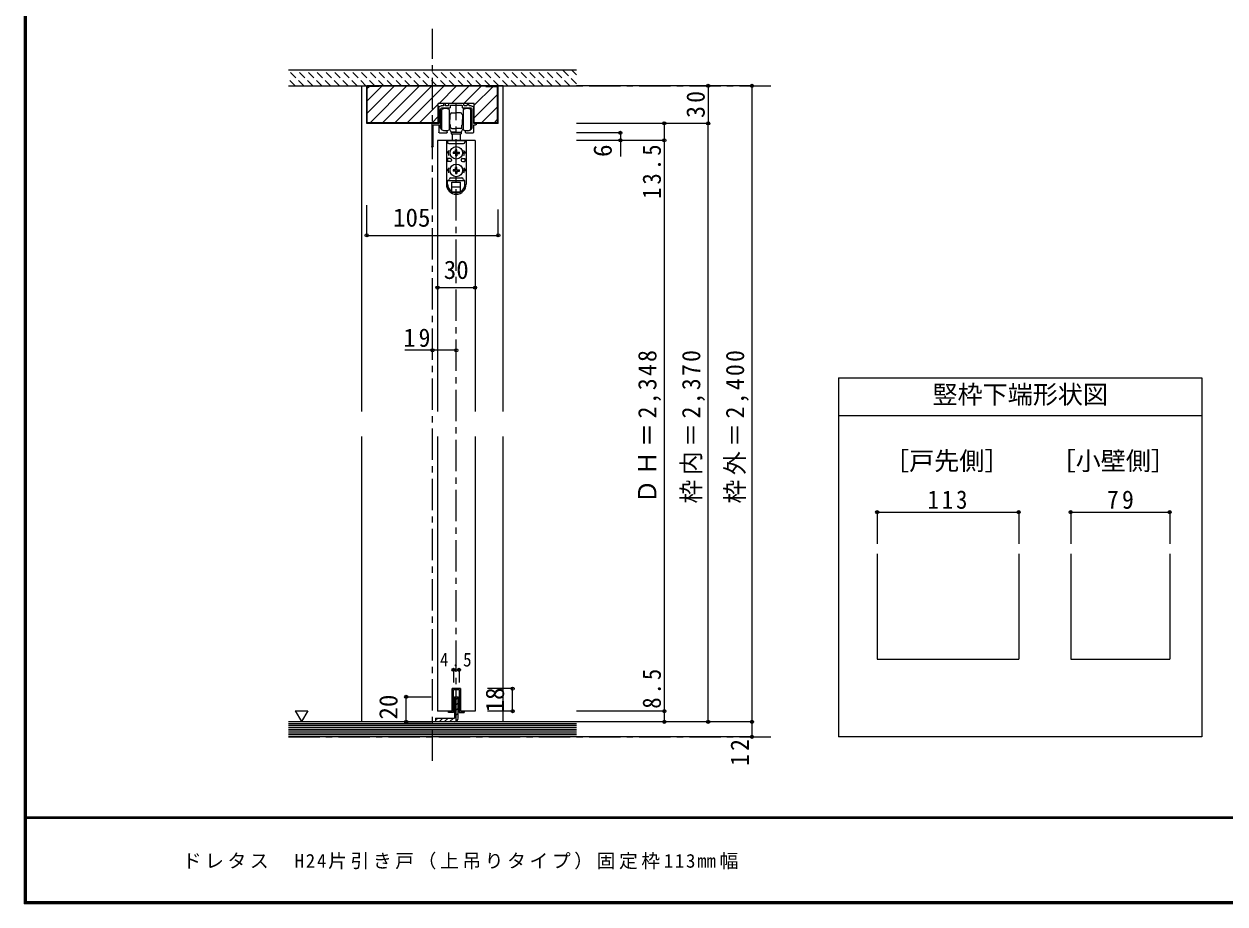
# Model space of a CAD drawing. Units: millimetres, scale not verified. Extents: x -973 to 977, y -718 to 696.
# Drawn here: x -973 to -15, y -701 to 1 of the extents above; entities that cross this region are included whole.
import ezdxf
from ezdxf.enums import TextEntityAlignment as Align

# ---------------------------------------------------------------- set-up
doc = ezdxf.new("R2010")
doc.units = ezdxf.units.MM
doc.header["$LTSCALE"] = 5
doc.header["$PDMODE"] = 32
doc.header["$PDSIZE"] = 2.5
doc.linetypes.add('CHAIN1', pattern=[8, 5, -1, 1, -1])
doc.linetypes.add('DASHED1', pattern=[1.8, 1.2, -0.6])
for name, color, linetype in [('0-0_補助線', 3, 'Continuous'), ('0-1_通り芯', 4, 'DASHED1'), ('0-3_仕上げ', 2, 'Continuous'), ('0-4_枠', 3, 'Continuous'), ('0-6_扉', 6, 'Continuous'), ('0-A_文字', 7, 'Continuous'), ('0-B_寸法', 7, 'Continuous'), ('0-C_ハッチ', 4, 'DASHED1'), ('F-1_枠', 6, 'Continuous'), ('F-A_文字', 7, 'Continuous')]:
    doc.layers.add(name, color=color, linetype=linetype)
doc.layers.add('0-7_金物', color=7, linetype='Continuous', lineweight=18)
doc.styles.add('ＭＳ ゴシック', font='')
doc.styles.get('ＭＳ ゴシック').set_extended_font_data('MS Gothic')

# ---------------------------------------------------------------- blocks, each defined once
blk = doc.blocks.new('戸車(上吊)')
at = {"layer": '0-7_金物'}
for p, q in [((-11.601, 12.792), (-11.601, 28.792)), ((-5.601, 28.792), (-5.601, 20.792)), ((5.599, 28.792), (5.599, 20.792)), ((11.599, 12.792), (11.599, 28.792)), ((-5.601, 24.792), (-5.301, 24.792)), ((-5.601, 23.292), (-5.101, 23.292)), ((-5.601, 20.792), (-5.601, 12.792)), ((-5.101, 24.592), (-5.301, 24.792)), ((-5.301, 23.292), (-5.101, 23.492)), ((-5.101, 24.792), (-5.101, 20.792)), ((-5.001, 24.792), (-5.101, 24.792)), ((-5.101, 16.792), (-5.101, 20.792)), ((-3.501, 26.292), (-0.001, 26.292)), ((3.499, 26.292), (-0.001, 26.292)), ((4.999, 24.792), (5.099, 24.792)), ((5.099, 24.792), (5.099, 20.792)), ((5.099, 24.592), (5.299, 24.792)), ((5.299, 23.292), (5.099, 23.492)), ((5.599, 23.292), (5.099, 23.292)), ((5.099, 16.792), (5.099, 20.792)), ((5.599, 24.792), (5.299, 24.792)), ((5.599, 20.792), (5.599, 12.792)), ((-5.601, 18.292), (-5.101, 18.292)), ((-5.601, 16.792), (-5.301, 16.792)), ((-5.101, 18.092), (-5.301, 18.292)), ((-5.101, 16.992), (-5.301, 16.792)), ((-5.001, 16.792), (-5.101, 16.792)), ((-4.501, 14.792), (-4.501, 16.292)), ((-4.001, 10.492), (-4.001, 9.492)), ((3.999, 10.492), (-4.001, 10.492)), ((-3.501, 13.792), (-0.001, 13.792)), ((-0.001, 10.792), (-3.501, 10.792)), ((-3.001, 10.792), (-3.001, 10.492)), ((3.499, 13.792), (-0.001, 13.792)), ((-0.001, 10.792), (3.499, 10.792)), ((2.999, 10.792), (2.999, 10.492)), ((3.999, 10.492), (3.999, 9.492)), ((4.499, 14.792), (4.499, 16.292)), ((4.999, 16.792), (5.099, 16.792)), ((5.099, 18.092), (5.299, 18.292)), ((5.599, 18.292), (5.099, 18.292)), ((5.099, 16.992), (5.299, 16.792)), ((5.599, 16.792), (5.299, 16.792)), ((-7.9, 4.292), (-7.9, -30.608)), ((-7.857, 4.292), (7.943, 4.292)), ((-6.9, 4.292), (-6.9, 2.792)), ((-5.9, 1.792), (5.9, 1.792)), ((-4.001, 9.492), (3.999, 9.492)), ((-3.001, 4.292), (-3.001, 9.492)), ((2.999, 9.492), (2.999, 4.292)), ((6.9, 4.292), (6.9, 2.792)), ((7.9, 4.292), (7.9, -30.608)), ((-5.657, -3.708), (-7.5, -5.708)), ((-6.4, -5.708), (-7.5, -5.708)), ((-0.52, -5.188), (-2.45, -5.222)), ((-2.45, -5.222), (-2.45, -6.194)), ((-0.52, -6.227), (-2.45, -6.194)), ((-0.52, -5.188), (-0.486, -3.258)), ((-0.52, -6.227), (-0.486, -8.158)), ((0.486, -3.258), (-0.486, -3.258)), ((-0.486, -8.158), (0.486, -8.158)), ((0.52, -5.188), (0.486, -3.258)), ((0.52, -6.227), (0.486, -8.158)), ((0.52, -5.188), (2.45, -5.222)), ((0.52, -6.227), (2.45, -6.194)), ((2.45, -6.194), (2.45, -5.222)), ((5.657, -3.708), (7.5, -5.708)), ((6.4, -5.708), (7.5, -5.708)), ((-5.657, -17.708), (-7.5, -19.708)), ((-6.9, -10.208), (-6.9, -12.708)), ((-4.9, -10.208), (-6.9, -10.208)), ((-4.9, -12.708), (-6.9, -12.708)), ((-3.9, -11.208), (-3.9, -11.708)), ((-0.52, -19.188), (-0.486, -17.258)), ((0.486, -17.258), (-0.486, -17.258)), ((0.52, -19.188), (0.486, -17.258)), ((3.9, -11.208), (3.9, -11.708)), ((4.9, -10.208), (6.9, -10.208)), ((4.9, -12.708), (6.9, -12.708)), ((5.657, -17.708), (7.5, -19.708)), ((6.9, -10.208), (6.9, -12.708)), ((-6.4, -19.708), (-7.5, -19.708)), ((-6.9, -30.608), (-6.9, -28.208)), ((-6.4, -27.708), (6.4, -27.708)), ((-4.4, -25.708), (4.4, -25.708)), ((-0.52, -19.188), (-2.45, -19.222)), ((-2.45, -19.222), (-2.45, -20.194)), ((-0.52, -20.227), (-2.45, -20.194)), ((-0.52, -20.227), (-0.486, -22.158)), ((-0.486, -22.158), (0.486, -22.158)), ((0.52, -20.227), (0.486, -22.158)), ((0.52, -19.188), (2.45, -19.222)), ((0.52, -20.227), (2.45, -20.194)), ((2.45, -20.194), (2.45, -19.222)), ((6.4, -19.708), (7.5, -19.708)), ((6.9, -30.608), (6.9, -28.208)), ((-3.5, -29.208), (3.5, -29.208)), ((-3.5, -36.554), (-3.5, -29.208)), ((-3.5, -32.708), (3.5, -32.708)), ((-3.028, -36.808), (3.028, -36.808)), ((3.5, -36.554), (3.5, -29.208))]:
    blk.add_line(p, q, dxfattribs=at)
for centre in [(0, -5.708), (0, -19.708)]:
    blk.add_circle(centre, 5, dxfattribs=at)
for centre, radius, start, end in [((-8.601, 24.792), 5, 53.1301, 126.8699), ((8.599, 24.792), 5, 53.1301, 126.8699), ((-5.001, 25.292), 0.5, 270, 0), ((-3.501, 25.292), 1, 90, 180), ((3.499, 25.292), 1, 0, 90), ((4.999, 25.292), 0.5, 180, 270), ((-8.601, 16.792), 5, 233.1301, 306.8699), ((-6.501, 11.792), 2, 0, 63.25632), ((-5.001, 16.292), 0.5, 0, 90), ((-3.501, 14.792), 1, 180, 270), ((-3.501, 11.792), 1, 180, 270), ((3.499, 14.792), 1, 270, 0), ((3.499, 11.792), 1, 270, 0), ((4.999, 16.292), 0.5, 90, 180), ((6.499, 11.792), 2, 116.74368, 180), ((8.599, 16.792), 5, 233.1301, 306.8699), ((-5.9, 2.792), 1, 180, 270), ((5.9, 2.792), 1, 270, 0), ((0, -5.708), 6.4, 167.82427, 198.20996), ((0, -5.708), 6.4, 341.79004, 12.17573), ((0, -19.708), 6.4, 167.82427, 198.20996), ((-4.9, -11.208), 1, 0, 90), ((-4.9, -11.708), 1, 270, 0), ((4.9, -11.208), 1, 90, 180), ((4.9, -11.708), 1, 180, 270), ((0, -19.708), 6.4, 341.79004, 12.17573), ((-6.4, -28.208), 0.5, 90, 180), ((-6.4, -26.708), 1, 270, 0), ((-4.4, -26.708), 1, 90, 180), ((4.4, -26.708), 1, 0, 90), ((6.4, -26.708), 1, 180, 270), ((6.4, -28.208), 0.5, 0, 90), ((0, -30.808), 7.9, 180, 0), ((0, -30.608), 6.9, 180, 0)]:
    blk.add_arc(centre, radius, start, end, dxfattribs=at)
blk = doc.blocks.new('レール金物(幕板付)')
at = {"layer": '0-7_金物'}
for p, q in [((-10.742, 9.847), (-10.242, 9.847)), ((-6.742, 9.847), (4.558, 9.847)), ((8.058, 9.847), (8.558, 9.847)), ((-13.592, 4.847), (-13.592, -9.939)), ((-13.092, 7.847), (-11.742, 7.847)), ((-6.042, 6.347), (-12.092, 6.347)), ((-11.242, 8.347), (-11.242, 9.347)), ((-9.742, 9.347), (-9.742, 8.347)), ((-9.242, 7.847), (-7.742, 7.847)), ((-7.242, 8.347), (-7.242, 9.347)), ((-5.742, 8.047), (-5.742, 6.647)), ((3.558, 6.647), (3.558, 8.047)), ((9.908, 6.347), (3.858, 6.347)), ((5.058, 9.347), (5.058, 8.347)), ((5.558, 7.847), (7.058, 7.847)), ((7.558, 8.347), (7.558, 9.347)), ((9.058, 9.347), (9.058, 8.347)), ((9.558, 7.847), (10.908, 7.847)), ((11.408, -9.939), (11.408, 4.847)), ((17.308, -24.553), (17.308, -7.553)), ((18.508, -6.353), (18.508, -24.553)), ((-8.742, -13.653), (-14.592, -13.653)), ((-8.242, -12.265), (-8.242, -13.153)), ((6.058, -13.153), (6.058, -12.265)), ((6.437, -11.975), (7.679, -12.153)), ((12.408, -13.653), (6.558, -13.653))]:
    blk.add_line(p, q, dxfattribs=at)
for points in [[(-16.492, -6.153), (-15.092, -6.153), (-15.092, 5.847)], [(3.258, 8.347), (-0.792, 8.347), (-1.092, 8.647), (-1.392, 8.347), (-5.442, 8.347)], [(12.908, 5.847), (12.908, -6.153), (18.308, -6.153)], [(-15.092, -13.153), (-15.092, -7.353), (-16.492, -7.353)], [(17.108, -7.353), (12.908, -7.353), (12.908, -13.153)]]:
    blk.add_lwpolyline(points, dxfattribs=at)
for centre, radius, start, end in [((-10.742, 9.347), 0.5, 90, 180), ((-10.242, 9.347), 0.5, 0, 90), ((-6.742, 9.347), 0.5, 90, 180), ((4.558, 9.347), 0.5, 360, 90), ((8.058, 9.347), 0.5, 90, 180), ((8.558, 9.347), 0.5, 360, 90), ((-13.092, 5.847), 2, 90, 180), ((-12.092, 4.847), 1.5, 90, 180), ((-11.742, 8.347), 0.5, 270, 0), ((-9.242, 8.347), 0.5, 180, 270), ((-7.742, 8.347), 0.5, 270, 0), ((-6.042, 6.647), 0.3, 270, 360), ((-5.442, 8.047), 0.3, 90, 180), ((3.258, 8.047), 0.3, 360, 90), ((3.858, 6.647), 0.3, 180, 270), ((5.558, 8.347), 0.5, 180, 270), ((7.058, 8.347), 0.5, 270, 360), ((9.558, 8.347), 0.5, 180, 270), ((9.908, 4.847), 1.5, 0, 90), ((10.908, 5.847), 2, 0, 90), ((-16.492, -6.753), 0.6, 90, 270), ((17.108, -7.553), 0.2, 360, 90), ((18.308, -6.353), 0.2, 0, 90), ((-14.592, -13.153), 0.5, 180, 270), ((-13.292, -9.939), 0.3, 180, 192.08406), ((-11.63, -9.583), 2, 192.08406, 228.89829), ((-9.863, -7.153), 5, 231.94944, 270), ((-9.95, -7.112), 5.042, 270.99736, 285.28454), ((-8.742, -13.153), 0.5, 270, 0), ((-8.542, -12.265), 0.3, 360, 105.31651), ((6.358, -12.265), 0.3, 74.68349, 180), ((6.558, -13.153), 0.5, 180, 270), ((7.679, -7.153), 5, 270, 308.05056), ((9.446, -9.583), 2, 311.10171, 347.91594), ((11.108, -9.939), 0.3, 347.91594, 0), ((12.408, -13.153), 0.5, 270, 360), ((17.908, -24.553), 0.6, 180, 0)]:
    blk.add_arc(centre, radius, start, end, dxfattribs=at)

msp = doc.modelspace()

# ---------------------------------------------------------------- linework, layer by layer
at = {"layer": '0-0_補助線'}
for p, q in [((-323.347, -280.993), (-323.347, -567.5)), ((-323.347, -280.993), (-33.347, -280.993)), ((-33.347, -280.993), (-33.347, -567.5)), ((-323.347, -310.993), (-33.347, -310.993)), ((-179.578, -421.523), (-179.578, -505.539)), ((-59.113, -421.523), (-59.113, -505.539)), ((-33.347, -567.5), (-323.347, -567.5))]:
    msp.add_line(p, q, dxfattribs=at)
at = {"layer": '0-0_補助線', "color": 4}
for p, q in [((-292.578, -388.222), (-179.578, -388.222)), ((-292.578, -388.222), (-292.578, -413.482)), ((-179.578, -388.222), (-179.578, -413.482)), ((-138.113, -388.222), (-138.113, -413.482)), ((-138.113, -388.222), (-59.113, -388.222)), ((-59.113, -388.222), (-59.113, -413.482))]:
    msp.add_line(p, q, dxfattribs=at)
at = {"layer": '0-0_補助線'}
for points in [[(-292.578, -421.523), (-292.578, -505.539), (-179.578, -505.539)], [(-138.113, -421.523), (-138.113, -505.539), (-59.113, -505.539)]]:
    msp.add_lwpolyline(points, dxfattribs=at)
at = {"layer": '0-0_補助線', "color": 7}
for p in [(-292.578, -388.222), (-179.578, -388.222), (-138.113, -388.222), (-59.113, -388.222)]:
    msp.add_point(p, dxfattribs=at)
at = {"layer": '0-1_通り芯', "linetype": 'CHAIN1'}
for p, q in [((-647.421, -586.542), (-647.421, -2.5)), ((-762.421, -48), (-373.421, -48)), ((-628.421, -555.5), (-628.421, -62)), ((-762.421, -567.5), (-373.421, -567.5))]:
    msp.add_line(p, q, dxfattribs=at)
at = {"layer": '0-1_通り芯'}
for p, q in [((-749.963, -48), (-762.463, -35.5)), ((-742.892, -48), (-755.392, -35.5)), ((-735.821, -48), (-748.321, -35.5)), ((-728.75, -48), (-741.25, -35.5)), ((-721.679, -48), (-734.179, -35.5)), ((-714.608, -48), (-727.108, -35.5)), ((-707.537, -48), (-720.037, -35.5)), ((-700.466, -48), (-712.966, -35.5)), ((-693.395, -48), (-705.895, -35.5)), ((-686.323, -48), (-698.823, -35.5)), ((-679.252, -48), (-691.752, -35.5)), ((-672.181, -48), (-684.681, -35.5)), ((-665.11, -48), (-677.61, -35.5)), ((-658.039, -48), (-670.539, -35.5)), ((-650.968, -48), (-663.468, -35.5)), ((-643.897, -48), (-656.397, -35.5)), ((-636.826, -48), (-649.326, -35.5)), ((-629.755, -48), (-642.255, -35.5)), ((-622.684, -48), (-635.184, -35.5)), ((-615.613, -48), (-628.113, -35.5)), ((-608.542, -48), (-621.042, -35.5)), ((-601.471, -48), (-613.971, -35.5)), ((-594.4, -48), (-606.9, -35.5)), ((-587.329, -48), (-599.829, -35.5)), ((-580.257, -48), (-592.757, -35.5)), ((-573.186, -48), (-585.686, -35.5)), ((-566.115, -48), (-578.615, -35.5)), ((-559.044, -48), (-571.544, -35.5)), ((-551.973, -48), (-564.473, -35.5)), ((-544.902, -48), (-557.402, -35.5)), ((-537.831, -48), (-550.331, -35.5)), ((-532.421, -46.339), (-543.26, -35.5)), ((-532.421, -39.268), (-536.189, -35.5)), ((-757.034, -48), (-762.421, -42.613))]:
    msp.add_line(p, q, dxfattribs=at)
at = {"layer": '0-1_通り芯', "color": 2, "linetype": 'Continuous'}
for p, q in [((-641.46, -35.5), (-762.421, -35.5)), ((-532.421, -35.5), (-641.46, -35.5)), ((-762.421, -48), (-532.421, -48))]:
    msp.add_line(p, q, dxfattribs=at)
at = {"layer": '0-3_仕上げ'}
for p, q in [((-532.421, -555.5), (-762.421, -555.5)), ((-532.421, -567.5), (-762.421, -567.5))]:
    msp.add_line(p, q, dxfattribs=at)
at = {"layer": '0-3_仕上げ', "color": 7}
for p, q in [((-532.421, -557), (-762.421, -557)), ((-532.421, -558.5), (-762.421, -558.5)), ((-532.421, -560), (-762.421, -560)), ((-532.421, -561.5), (-762.421, -561.5)), ((-532.421, -563), (-762.421, -563)), ((-532.421, -564.5), (-762.421, -564.5)), ((-532.421, -566), (-762.421, -566))]:
    msp.add_line(p, q, dxfattribs=at)
at = {"layer": '0-4_枠', "color": 4}
for p, q in [((-703.921, -48), (-699.921, -48)), ((-703.921, -48), (-703.921, -307.893)), ((-590.921, -48), (-594.921, -48)), ((-590.921, -307.893), (-590.921, -48)), ((-703.921, -327.893), (-703.921, -555.5)), ((-590.921, -555.5), (-590.921, -327.893))]:
    msp.add_line(p, q, dxfattribs=at)
at = {"layer": '0-4_枠'}
for p, q in [((-699.921, -78), (-699.921, -48)), ((-594.921, -48), (-699.921, -48)), ((-699.421, -77.5), (-699.421, -48.5)), ((-689.921, -48.5), (-699.421, -48.5)), ((-689.921, -48.5), (-689.921, -48)), ((-604.921, -48.5), (-604.921, -48)), ((-604.921, -48.5), (-595.421, -48.5)), ((-595.421, -77.5), (-595.421, -48.5)), ((-594.921, -78), (-594.921, -48)), ((-642.821, -78), (-642.821, -62)), ((-614.021, -62), (-642.821, -62)), ((-614.021, -78), (-614.021, -62)), ((-642.821, -78), (-699.921, -78)), ((-642.821, -77.5), (-699.421, -77.5)), ((-595.421, -77.5), (-614.021, -77.5)), ((-594.921, -78), (-614.021, -78))]:
    msp.add_line(p, q, dxfattribs=at)
at = {"layer": '0-6_扉'}
for p, q in [((-613.421, -91.5), (-643.421, -91.5)), ((-643.421, -91.5), (-643.421, -307.893)), ((-613.421, -91.5), (-613.421, -307.893)), ((-643.421, -327.893), (-643.421, -547)), ((-613.421, -327.893), (-613.421, -547)), ((-625.171, -529), (-625.171, -547)), ((-631.671, -547), (-643.421, -547)), ((-613.421, -547), (-625.171, -547))]:
    msp.add_line(p, q, dxfattribs=at)
msp.add_lwpolyline([(-625.171, -529), (-631.671, -529), (-631.671, -547)], dxfattribs=at)
at = {"layer": '0-7_金物'}
for p, q in [((-631.671, -529), (-625.171, -529)), ((-626.171, -530), (-630.671, -530)), ((-630.671, -548), (-630.671, -530)), ((-626.171, -530), (-626.171, -548)), ((-625.171, -529), (-625.171, -547)), ((-630.671, -548), (-634.671, -548)), ((-626.171, -548), (-622.171, -548))]:
    msp.add_line(p, q, dxfattribs=at)
at = {"layer": '0-7_金物', "color": 3}
for p, q in [((-629.921, -535.5), (-629.921, -552.5)), ((-629.921, -535.5), (-626.921, -535.5)), ((-626.921, -552.5), (-626.921, -535.5)), ((-644.921, -552.5), (-629.921, -552.5)), ((-644.921, -552.5), (-644.921, -555.5)), ((-629.921, -555.5), (-644.921, -555.5))]:
    msp.add_line(p, q, dxfattribs=at)
at = {"layer": '0-7_金物'}
for points in [[(-634.671, -548), (-634.671, -547), (-631.671, -547), (-631.671, -529)], [(-625.171, -547), (-622.171, -547), (-622.171, -548)]]:
    msp.add_lwpolyline(points, dxfattribs=at)
at = {"layer": '0-7_金物', "color": 3}
msp.add_arc((-629.921, -552.5), 3, 270, 0, dxfattribs=at)
at = {"layer": '0-A_文字'}
msp.add_line((-756.856, -546.686), (-751.856, -555.347), dxfattribs=at)
msp.add_lwpolyline([(-756.856, -546.686), (-746.856, -546.686), (-751.856, -555.347)], dxfattribs=at)
at = {"layer": '0-B_寸法', "color": 4}
for p, q in [((-392.421, -48), (-532.421, -48)), ((-427.421, -48), (-427.421, -78)), ((-392.421, -555.5), (-392.421, -48)), ((-427.421, -78), (-532.421, -78)), ((-497.421, -85.5), (-532.421, -85.5)), ((-497.421, -85.5), (-497.421, -104.29)), ((-462.421, -78), (-462.421, -91.5)), ((-427.421, -552.5), (-427.421, -78)), ((-462.421, -91.5), (-532.421, -91.5)), ((-462.421, -91.5), (-462.421, -547)), ((-699.921, -167.304), (-699.921, -143.246)), ((-594.921, -167.304), (-594.921, -146.746)), ((-699.921, -167.304), (-594.921, -167.304)), ((-643.421, -209), (-613.421, -209)), ((-628.421, -259), (-669.421, -259)), ((-630.671, -514), (-626.171, -514)), ((-630.671, -514), (-630.671, -524)), ((-626.171, -514), (-626.171, -524)), ((-668.421, -555.5), (-668.421, -535.5)), ((-668.421, -535.5), (-648.421, -535.5)), ((-583.421, -529), (-603.421, -529)), ((-583.421, -547), (-583.421, -529)), ((-668.421, -555.5), (-648.421, -555.5)), ((-583.421, -547), (-603.421, -547)), ((-462.421, -547), (-532.421, -547)), ((-392.421, -555.5), (-532.421, -555.5)), ((-462.421, -547), (-462.421, -555.5)), ((-427.421, -555.5), (-427.421, -552.5)), ((-392.421, -567.5), (-392.421, -555.5)), ((-392.421, -567.5), (-532.421, -567.5))]:
    msp.add_line(p, q, dxfattribs=at)
at = {"layer": '0-B_寸法'}
for p in [(-427.421, -48), (-392.421, -48), (-497.421, -85.5), (-462.421, -78), (-427.421, -78), (-497.421, -91.5), (-462.421, -91.5), (-699.921, -167.304), (-594.921, -167.304), (-643.421, -209), (-613.421, -209), (-647.421, -259), (-628.421, -259), (-630.671, -514), (-626.171, -514), (-668.421, -535.5), (-583.421, -529), (-583.421, -547), (-462.421, -547), (-668.421, -555.5), (-462.421, -555.5), (-427.421, -555.5), (-392.421, -555.5), (-392.421, -567.5)]:
    msp.add_point(p, dxfattribs=at)
at = {"layer": '0-C_ハッチ', "linetype": 'Continuous'}
for p, q in [((-699.421, -69.771), (-677.65, -48)), ((-699.421, -59.872), (-687.549, -48)), ((-699.421, -49.972), (-697.949, -48.5)), ((-697.25, -77.5), (-667.75, -48)), ((-657.851, -48), (-687.351, -77.5)), ((-677.451, -77.5), (-647.951, -48)), ((-667.552, -77.5), (-638.052, -48)), ((-642.152, -62), (-628.152, -48)), ((-632.253, -62), (-618.253, -48)), ((-622.353, -62), (-608.353, -48)), ((-614.021, -63.567), (-598.954, -48.5)), ((-614.021, -73.467), (-595.421, -54.867)), ((-657.652, -77.5), (-642.821, -62.669)), ((-595.421, -64.766), (-608.155, -77.5)), ((-647.753, -77.5), (-642.821, -72.568)), ((-598.255, -77.5), (-595.421, -74.666)), ((-629.921, -538.982), (-626.921, -535.982)), ((-629.921, -543.225), (-626.921, -540.225)), ((-629.921, -547.468), (-626.921, -544.468)), ((-644.921, -553.982), (-643.439, -552.5)), ((-642.196, -555.5), (-639.196, -552.5)), ((-637.953, -555.5), (-634.953, -552.5)), ((-633.711, -555.5), (-630.711, -552.5)), ((-629.921, -551.71), (-626.921, -548.71)), ((-629.427, -555.459), (-626.961, -552.993))]:
    msp.add_line(p, q, dxfattribs=at)
at = {"layer": 'F-1_枠'}
for p, q in [((-973.347, 695.833), (-973.347, -700.833)), ((-972.514, 695.833), (-972.514, -700.833)), ((-971.68, 695.833), (-971.68, -700.833)), ((976.653, -631.667), (-973.347, -631.667)), ((976.653, -632.5), (-973.347, -632.5)), ((976.653, -699.167), (-973.347, -699.167)), ((976.653, -700), (-973.347, -700)), ((976.653, -700.833), (-973.347, -700.833))]:
    msp.add_line(p, q, dxfattribs=at)

# ---------------------------------------------------------------- block references
at = {"layer": '0-7_金物', "xscale": -1}
msp.add_blockref('レール金物(幕板付)', (-629.513, -71.847), dxfattribs=at)
at = {"layer": '0-7_金物'}
msp.add_blockref('戸車(上吊)', (-628.42, -95.792), dxfattribs=at)

# ---------------------------------------------------------------- texts
at = {"layer": '0-0_補助線', "color": 7, "style": 'ＭＳ ゴシック'}
for s, p in [('竪枠下端形状図', (-248.347, -305.993)), ('［戸先側］', (-287.009, -359.013)), ('［小壁側］', (-154.11, -359.013))]:
    msp.add_text(s, height=14.66, dxfattribs=at).set_placement(p, align=Align.BOTTOM_LEFT)
at = {"layer": '0-0_補助線', "color": 7, "char_height": 14.66, "attachment_point": 7, "style": 'ＭＳ ゴシック'}
for s, insert in [('\\T1.27;\\W0.9;113', (-252.328, -385.722)), ('\\T1.27;\\W0.95;79', (-109.238, -385.722))]:
    msp.add_mtext(s, dxfattribs=dict(at, insert=insert))
at = {"layer": '0-B_寸法', "style": 'ＭＳ ゴシック'}
for s, p in [('6', (-499.921, -104.762)), ('20', (-670.921, -553.707)), ('18', (-585.921, -548))]:
    msp.add_text(s, height=14.66, rotation=90, dxfattribs=at).set_placement(p, align=Align.BOTTOM_LEFT)
for s, p in [('105', (-678.906, -164.804)), ('30', (-638.421, -206.5))]:
    msp.add_text(s, height=14.66, dxfattribs=at).set_placement(p, align=Align.BOTTOM_LEFT)
at = {"layer": '0-B_寸法', "char_height": 14.66, "attachment_point": 7, "rotation": 90, "style": 'ＭＳ ゴシック'}
for s, insert in [('\\T1.27;\\W0.95;30', (-429.921, -73.625)), ('\\T1.28;\\W0.9;13.5', (-464.921, -138.25)), ('\\T1.19;\\W0.95;ＤＨ＝2,348', (-464.921, -381.25)), ('\\T1.19;\\W0.95;枠内＝2,370', (-429.921, -381.25)), ('\\T1.19;\\W0.95;枠外＝2,400', (-394.921, -381.25)), ('\\T1.27;\\W0.9;8.5', (-464.921, -545)), ('\\T1.27;\\W0.95;12', (-394.921, -590.75))]:
    msp.add_mtext(s, dxfattribs=dict(at, insert=insert))
at = {"layer": '0-B_寸法', "attachment_point": 7, "style": 'ＭＳ ゴシック'}
for s, insert, char_height in [('\\T1.27;\\W0.95;19', (-670.546, -256.5), 14.66), ('\\T1.37;\\W0.9;4.5', (-641.421, -511.5), 11)]:
    msp.add_mtext(s, dxfattribs=dict(at, insert=insert, char_height=char_height))
at = {"layer": 'F-A_文字', "insert": (-846.68, -673.333), "char_height": 11, "attachment_point": 7, "style": 'ＭＳ ゴシック'}
msp.add_mtext('\\T1.19;ドレタス\u3000H24片引き戸（上吊りタイプ）固定枠113㎜幅', dxfattribs=at)

doc.saveas('drawing.dxf')
